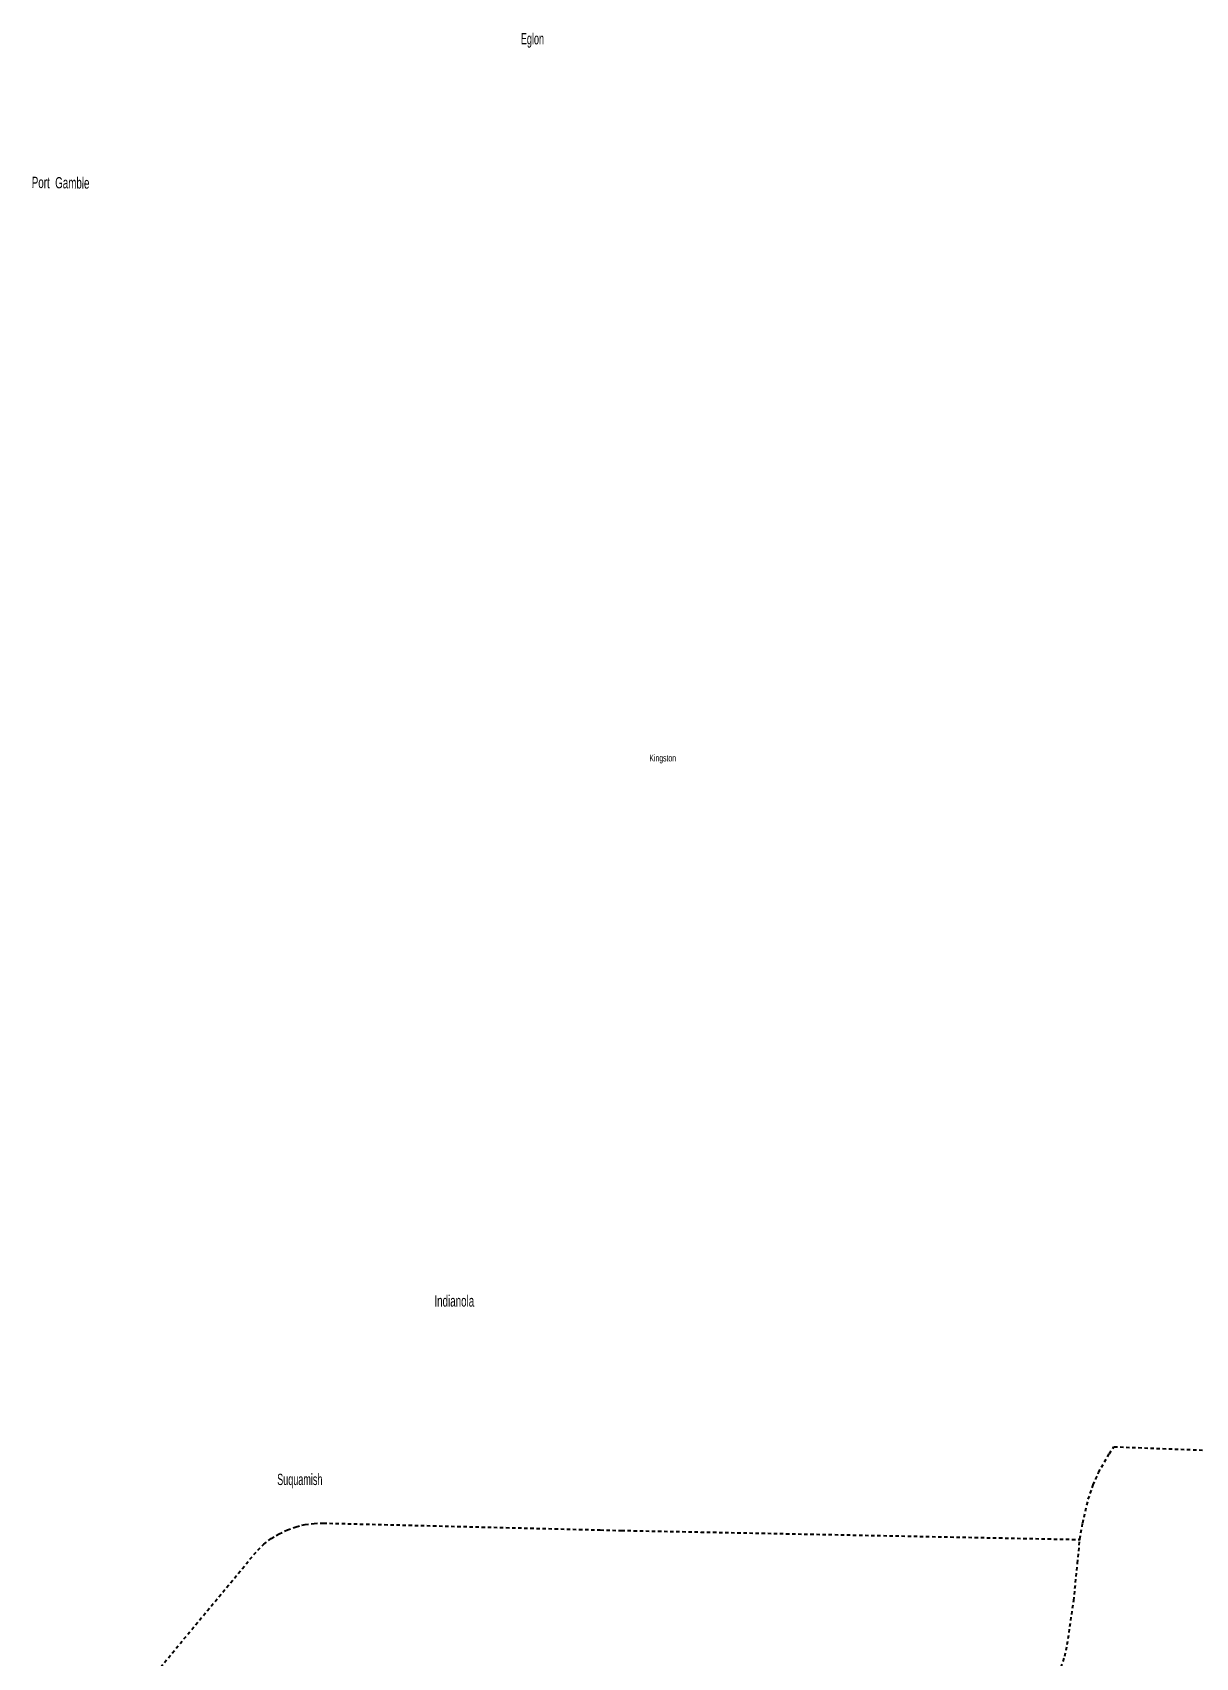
# Model space of a CAD drawing. Header units: feet. Extents: x -903180 to 1023491, y -707744 to 564635.
# Drawn here: x -392155 to -350882, y 81711 to 139368 of the extents above; entities that cross this region are included whole.
import ezdxf

# ---------------------------------------------------------------- set-up
doc = ezdxf.new("R2010")
doc.units = ezdxf.units.FT
doc.header["$LTSCALE"] = 80
doc.linetypes.add('SHORT_DASHED', pattern=[2.7, 1.5, -1.2])
doc.layers.add('13', color=7, linetype='SHORT_DASHED', lineweight=40)
doc.layers.add('16', color=7, linetype='Continuous')

msp = doc.modelspace()

# ---------------------------------------------------------------- linework, layer by layer
at = {"layer": '13'}
for points in [[(-354986.13, 85896.5), (-354982.62, 85916.53), (-354882.9, 86485.56), (-354686.03, 87327.45), (-354511.28, 87832.97), (-354320.44, 88272.01), (-353938.79, 88950.68), (-353775.45, 89188.13), (-340551.98, 88701.08), (-340185.3, 88685.6)], [(-387182.16, 80961.44), (-387120.72, 81059.27), (-387608.89, 81371.48), (-384163.68, 85524.71), (-383945.91, 85729.51), (-383685.84, 85929.12), (-383406.33, 86100.45), (-383110.44, 86241.62), (-382801.41, 86351.09), (-382482.64, 86427.66), (-382157.61, 86470.49), (-381829.88, 86479.11), (-372003.53, 86237.54), (-371253.8, 86217.92), (-368438.32, 86164.04), (-355007.45, 85896.93), (-354986.13, 85896.5)], [(-355644.3, 81365.69), (-355523.77, 81760.42), (-355431.37, 82173.3), (-355204.36, 83728.19), (-355063.72, 85051.48), (-354988.54, 85876.53), (-354986.13, 85896.5)]]:
    msp.add_lwpolyline(points, dxfattribs=at)

# ---------------------------------------------------------------- texts
at = {"layer": '16'}
for s, width, p in [('Eglon', 0.6, (-374824.2, 138951.76)), ('Port  Gamble', 0.65, (-392183.69, 133850.13))]:
    msp.add_text(s, height=400, rotation=359.37, dxfattribs=dict(at, width=width)).set_placement(p)
for s, height, width, p in [('Kingston', 242, 0.6, (-370261.55, 113504.79)), ('Indianola', 400, 0.65, (-377891.34, 94162.25)), ('Suquamish', 400, 0.6, (-383471.34, 87830.55))]:
    msp.add_text(s, height=height, dxfattribs=dict(at, width=width)).set_placement(p)

doc.saveas('drawing.dxf')
